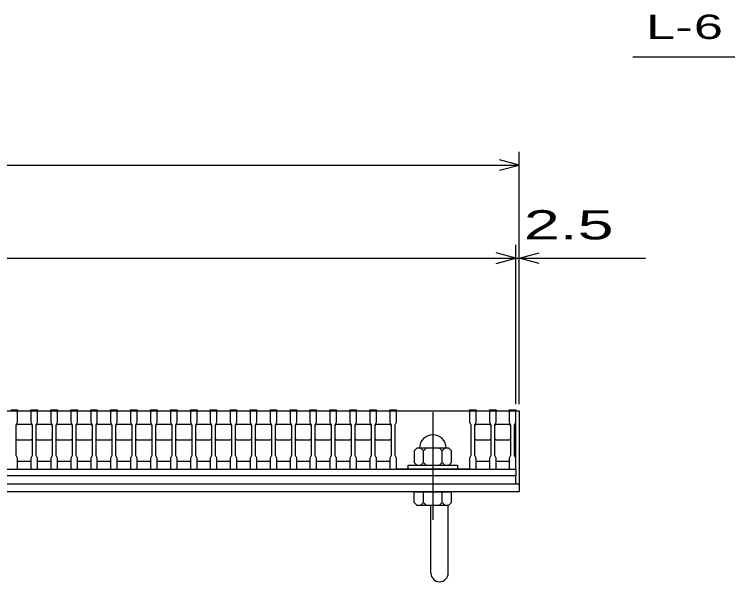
# Model space of a CAD drawing. Units: millimetres, scale not verified. Extents: x -1820 to 1731, y -1282 to 1054.
# Drawn here: x -730 to -194, y -651 to -224 of the extents above; entities that cross this region are included whole.
import ezdxf
from ezdxf.enums import TextEntityAlignment as Align

# ---------------------------------------------------------------- set-up
doc = ezdxf.new("R2010")
doc.units = ezdxf.units.MM
doc.header["$LTSCALE"] = 10
doc.linetypes.add('CHAIN', pattern=[18.5, 12, -1.5, 3.5, -1.5])
for name, color, linetype, lineweight in [('16', 3, 'Continuous', 25), ('19', 6, 'Continuous', 25), ('22', 4, 'Continuous', 25)]:
    doc.layers.add(name, color=color, linetype=linetype, lineweight=lineweight)
doc.styles.add('ベクトル', font='')
doc.styles.get('ベクトル').set_extended_font_data('ベクトル')

msp = doc.modelspace()

# ---------------------------------------------------------------- linework, layer by layer
at = {"layer": '16'}
for p, q in [((-1348, -522.5), (-353, -522.5)), ((-733, -521.8), (-728, -521.8)), ((-728, -522.5), (-733, -522.5)), ((-728, -521.8), (-728, -522.5)), ((-728, -531), (-728, -522.5)), ((-718, -522.5), (-718, -521.8)), ((-718, -521.8), (-713, -521.8)), ((-718, -522.5), (-718, -531)), ((-713, -522.5), (-718, -522.5)), ((-713, -521.8), (-713, -522.5)), ((-713, -531), (-713, -522.5)), ((-703, -522.5), (-703, -521.8)), ((-703, -521.8), (-698, -521.8)), ((-703, -522.5), (-703, -531)), ((-698, -522.5), (-703, -522.5)), ((-698, -521.8), (-698, -522.5)), ((-698, -531), (-698, -522.5)), ((-688, -522.5), (-688, -521.8)), ((-688, -521.8), (-683, -521.8)), ((-688, -522.5), (-688, -531)), ((-683, -522.5), (-688, -522.5)), ((-683, -521.8), (-683, -522.5)), ((-683, -531), (-683, -522.5)), ((-673, -522.5), (-673, -521.8)), ((-673, -521.8), (-668, -521.8)), ((-673, -522.5), (-673, -531)), ((-668, -522.5), (-673, -522.5)), ((-668, -521.8), (-668, -522.5)), ((-668, -531), (-668, -522.5)), ((-658, -522.5), (-658, -521.8)), ((-658, -521.8), (-653, -521.8)), ((-658, -522.5), (-658, -531)), ((-653, -522.5), (-658, -522.5)), ((-653, -521.8), (-653, -522.5)), ((-653, -531), (-653, -522.5)), ((-643, -522.5), (-643, -521.8)), ((-643, -521.8), (-638, -521.8)), ((-643, -522.5), (-643, -531)), ((-638, -522.5), (-643, -522.5)), ((-638, -521.8), (-638, -522.5)), ((-638, -531), (-638, -522.5)), ((-628, -522.5), (-628, -521.8)), ((-628, -521.8), (-623, -521.8)), ((-628, -522.5), (-628, -531)), ((-623, -522.5), (-628, -522.5)), ((-623, -521.8), (-623, -522.5)), ((-623, -531), (-623, -522.5)), ((-613, -522.5), (-613, -521.8)), ((-613, -521.8), (-608, -521.8)), ((-613, -522.5), (-613, -531)), ((-608, -522.5), (-613, -522.5)), ((-608, -521.8), (-608, -522.5)), ((-608, -531), (-608, -522.5)), ((-598, -522.5), (-598, -521.8)), ((-598, -521.8), (-593, -521.8)), ((-598, -522.5), (-598, -531)), ((-593, -522.5), (-598, -522.5)), ((-593, -521.8), (-593, -522.5)), ((-593, -531), (-593, -522.5)), ((-583, -522.5), (-583, -521.8)), ((-583, -521.8), (-578, -521.8)), ((-583, -522.5), (-583, -531)), ((-578, -522.5), (-583, -522.5)), ((-578, -521.8), (-578, -522.5)), ((-578, -531), (-578, -522.5)), ((-568, -522.5), (-568, -521.8)), ((-568, -521.8), (-563, -521.8)), ((-568, -522.5), (-568, -531)), ((-563, -522.5), (-568, -522.5)), ((-563, -521.8), (-563, -522.5)), ((-563, -531), (-563, -522.5)), ((-553, -522.5), (-553, -521.8)), ((-553, -521.8), (-548, -521.8)), ((-553, -522.5), (-553, -531)), ((-548, -522.5), (-553, -522.5)), ((-548, -521.8), (-548, -522.5)), ((-548, -531), (-548, -522.5)), ((-538, -522.5), (-538, -521.8)), ((-538, -521.8), (-533, -521.8)), ((-538, -522.5), (-538, -531)), ((-533, -522.5), (-538, -522.5)), ((-533, -521.8), (-533, -522.5)), ((-533, -531), (-533, -522.5)), ((-523, -522.5), (-523, -521.8)), ((-523, -521.8), (-518, -521.8)), ((-523, -522.5), (-523, -531)), ((-518, -522.5), (-523, -522.5)), ((-518, -521.8), (-518, -522.5)), ((-518, -531), (-518, -522.5)), ((-508, -522.5), (-508, -521.8)), ((-508, -521.8), (-503, -521.8)), ((-508, -522.5), (-508, -531)), ((-503, -522.5), (-508, -522.5)), ((-503, -521.8), (-503, -522.5)), ((-503, -531), (-503, -522.5)), ((-493, -522.5), (-493, -521.8)), ((-493, -521.8), (-488, -521.8)), ((-493, -522.5), (-493, -531)), ((-488, -522.5), (-493, -522.5)), ((-488, -521.8), (-488, -522.5)), ((-488, -531), (-488, -522.5)), ((-478, -522.5), (-478, -521.8)), ((-478, -521.8), (-473, -521.8)), ((-478, -522.5), (-478, -531)), ((-473, -522.5), (-478, -522.5)), ((-473, -521.8), (-473, -522.5)), ((-473, -531), (-473, -522.5)), ((-463, -522.5), (-463, -521.8)), ((-463, -521.8), (-458, -521.8)), ((-463, -522.5), (-463, -531)), ((-458, -522.5), (-463, -522.5)), ((-458, -521.8), (-458, -522.5)), ((-458, -531), (-458, -522.5)), ((-448, -522.5), (-448, -521.8)), ((-448, -521.8), (-443, -521.8)), ((-448, -522.5), (-448, -531)), ((-443, -522.5), (-448, -522.5)), ((-443, -521.8), (-443, -522.5)), ((-443, -531), (-443, -522.5)), ((-443, -522.5), (-388, -522.5)), ((-388, -522.5), (-388, -521.8)), ((-388, -521.8), (-383, -521.8)), ((-388, -522.5), (-388, -531)), ((-383, -522.5), (-388, -522.5)), ((-383, -521.8), (-383, -522.5)), ((-383, -531), (-383, -522.5)), ((-373, -522.5), (-373, -521.8)), ((-373, -521.8), (-368, -521.8)), ((-373, -522.5), (-373, -531)), ((-368, -522.5), (-373, -522.5)), ((-368, -521.8), (-368, -522.5)), ((-368, -531), (-368, -522.5)), ((-358, -522.5), (-358, -521.8)), ((-358, -521.8), (-353, -521.8)), ((-358, -522.5), (-358, -531)), ((-353, -522.5), (-358, -522.5)), ((-353, -521.8), (-353, -522.5)), ((-353, -531), (-353, -522.5)), ((-353, -560.5), (-353, -522.5)), ((-729, -533), (-728, -531)), ((-718, -531), (-717, -533)), ((-714, -533), (-713, -531)), ((-703, -531), (-702, -533)), ((-699, -533), (-698, -531)), ((-688, -531), (-687, -533)), ((-684, -533), (-683, -531)), ((-673, -531), (-672, -533)), ((-669, -533), (-668, -531)), ((-658, -531), (-657, -533)), ((-654, -533), (-653, -531)), ((-643, -531), (-642, -533)), ((-639, -533), (-638, -531)), ((-628, -531), (-627, -533)), ((-624, -533), (-623, -531)), ((-613, -531), (-612, -533)), ((-609, -533), (-608, -531)), ((-598, -531), (-597, -533)), ((-594, -533), (-593, -531)), ((-583, -531), (-582, -533)), ((-579, -533), (-578, -531)), ((-568, -531), (-567, -533)), ((-564, -533), (-563, -531)), ((-553, -531), (-552, -533)), ((-549, -533), (-548, -531)), ((-538, -531), (-537, -533)), ((-534, -533), (-533, -531)), ((-523, -531), (-522, -533)), ((-519, -533), (-518, -531)), ((-508, -531), (-507, -533)), ((-504, -533), (-503, -531)), ((-493, -531), (-492, -533)), ((-489, -533), (-488, -531)), ((-478, -531), (-477, -533)), ((-474, -533), (-473, -531)), ((-463, -531), (-462, -533)), ((-459, -533), (-458, -531)), ((-448, -531), (-447, -533)), ((-444, -533), (-443, -531)), ((-388, -531), (-387, -533)), ((-384, -533), (-383, -531)), ((-373, -531), (-372, -533)), ((-369, -533), (-368, -531)), ((-358, -531), (-357, -533)), ((-354, -533), (-353, -531)), ((-729, -533.5), (-728, -532.5)), ((-729, -556), (-729, -533)), ((-728, -532.5), (-718, -532.5)), ((-718, -532.5), (-717, -533.5)), ((-717, -533), (-717, -556)), ((-714, -533.5), (-713, -532.5)), ((-714, -556), (-714, -533)), ((-713, -532.5), (-703, -532.5)), ((-703, -532.5), (-702, -533.5)), ((-702, -533), (-702, -556)), ((-699, -533.5), (-698, -532.5)), ((-699, -556), (-699, -533)), ((-698, -532.5), (-688, -532.5)), ((-688, -532.5), (-687, -533.5)), ((-687, -533), (-687, -556)), ((-684, -533.5), (-683, -532.5)), ((-684, -556), (-684, -533)), ((-683, -532.5), (-673, -532.5)), ((-673, -532.5), (-672, -533.5)), ((-672, -533), (-672, -556)), ((-669, -533.5), (-668, -532.5)), ((-669, -556), (-669, -533)), ((-668, -532.5), (-658, -532.5)), ((-658, -532.5), (-657, -533.5)), ((-657, -533), (-657, -556)), ((-654, -533.5), (-653, -532.5)), ((-654, -556), (-654, -533)), ((-653, -532.5), (-643, -532.5)), ((-643, -532.5), (-642, -533.5)), ((-642, -533), (-642, -556)), ((-639, -533.5), (-638, -532.5)), ((-639, -556), (-639, -533)), ((-638, -532.5), (-628, -532.5)), ((-628, -532.5), (-627, -533.5)), ((-627, -533), (-627, -556)), ((-624, -533.5), (-623, -532.5)), ((-624, -556), (-624, -533)), ((-623, -532.5), (-613, -532.5)), ((-613, -532.5), (-612, -533.5)), ((-612, -533), (-612, -556)), ((-609, -533.5), (-608, -532.5)), ((-609, -556), (-609, -533)), ((-608, -532.5), (-598, -532.5)), ((-598, -532.5), (-597, -533.5)), ((-597, -533), (-597, -556)), ((-594, -533.5), (-593, -532.5)), ((-594, -556), (-594, -533)), ((-593, -532.5), (-583, -532.5)), ((-583, -532.5), (-582, -533.5)), ((-582, -533), (-582, -556)), ((-579, -533.5), (-578, -532.5)), ((-579, -556), (-579, -533)), ((-578, -532.5), (-568, -532.5)), ((-568, -532.5), (-567, -533.5)), ((-567, -533), (-567, -556)), ((-564, -533.5), (-563, -532.5)), ((-564, -556), (-564, -533)), ((-563, -532.5), (-553, -532.5)), ((-553, -532.5), (-552, -533.5)), ((-552, -533), (-552, -556)), ((-549, -533.5), (-548, -532.5)), ((-549, -556), (-549, -533)), ((-548, -532.5), (-538, -532.5)), ((-538, -532.5), (-537, -533.5)), ((-537, -533), (-537, -556)), ((-534, -533.5), (-533, -532.5)), ((-534, -556), (-534, -533)), ((-533, -532.5), (-523, -532.5)), ((-523, -532.5), (-522, -533.5)), ((-522, -533), (-522, -556)), ((-519, -533.5), (-518, -532.5)), ((-519, -556), (-519, -533)), ((-518, -532.5), (-508, -532.5)), ((-508, -532.5), (-507, -533.5)), ((-507, -533), (-507, -556)), ((-504, -533.5), (-503, -532.5)), ((-504, -556), (-504, -533)), ((-503, -532.5), (-493, -532.5)), ((-493, -532.5), (-492, -533.5)), ((-492, -533), (-492, -556)), ((-489, -533.5), (-488, -532.5)), ((-489, -556), (-489, -533)), ((-488, -532.5), (-478, -532.5)), ((-478, -532.5), (-477, -533.5)), ((-477, -533), (-477, -556)), ((-474, -533.5), (-473, -532.5)), ((-474, -556), (-474, -533)), ((-473, -532.5), (-463, -532.5)), ((-463, -532.5), (-462, -533.5)), ((-462, -533), (-462, -556)), ((-459, -533.5), (-458, -532.5)), ((-459, -556), (-459, -533)), ((-458, -532.5), (-448, -532.5)), ((-448, -532.5), (-447, -533.5)), ((-447, -533), (-447, -556)), ((-444, -556), (-444, -533)), ((-387, -533), (-387, -556)), ((-384, -533.5), (-383, -532.5)), ((-384, -556), (-384, -533)), ((-383, -532.5), (-373, -532.5)), ((-373, -532.5), (-372, -533.5)), ((-372, -533), (-372, -556)), ((-369, -533.5), (-368, -532.5)), ((-369, -556), (-369, -533)), ((-368, -532.5), (-358, -532.5)), ((-358, -532.5), (-357, -533.5)), ((-357, -533), (-357, -556)), ((-354, -556), (-354, -533)), ((-728, -544.5), (-729, -543.5)), ((-718, -544.5), (-728, -544.5)), ((-717, -543.5), (-718, -544.5)), ((-713, -544.5), (-714, -543.5)), ((-703, -544.5), (-713, -544.5)), ((-702, -543.5), (-703, -544.5)), ((-698, -544.5), (-699, -543.5)), ((-688, -544.5), (-698, -544.5)), ((-687, -543.5), (-688, -544.5)), ((-683, -544.5), (-684, -543.5)), ((-673, -544.5), (-683, -544.5)), ((-672, -543.5), (-673, -544.5)), ((-668, -544.5), (-669, -543.5)), ((-658, -544.5), (-668, -544.5)), ((-657, -543.5), (-658, -544.5)), ((-653, -544.5), (-654, -543.5)), ((-643, -544.5), (-653, -544.5)), ((-642, -543.5), (-643, -544.5)), ((-638, -544.5), (-639, -543.5)), ((-628, -544.5), (-638, -544.5)), ((-627, -543.5), (-628, -544.5)), ((-623, -544.5), (-624, -543.5)), ((-613, -544.5), (-623, -544.5)), ((-612, -543.5), (-613, -544.5)), ((-608, -544.5), (-609, -543.5)), ((-598, -544.5), (-608, -544.5)), ((-597, -543.5), (-598, -544.5)), ((-593, -544.5), (-594, -543.5)), ((-583, -544.5), (-593, -544.5)), ((-582, -543.5), (-583, -544.5)), ((-578, -544.5), (-579, -543.5)), ((-568, -544.5), (-578, -544.5)), ((-567, -543.5), (-568, -544.5)), ((-563, -544.5), (-564, -543.5)), ((-553, -544.5), (-563, -544.5)), ((-552, -543.5), (-553, -544.5)), ((-548, -544.5), (-549, -543.5)), ((-538, -544.5), (-548, -544.5)), ((-537, -543.5), (-538, -544.5)), ((-533, -544.5), (-534, -543.5)), ((-523, -544.5), (-533, -544.5)), ((-522, -543.5), (-523, -544.5)), ((-518, -544.5), (-519, -543.5)), ((-508, -544.5), (-518, -544.5)), ((-507, -543.5), (-508, -544.5)), ((-503, -544.5), (-504, -543.5)), ((-493, -544.5), (-503, -544.5)), ((-492, -543.5), (-493, -544.5)), ((-488, -544.5), (-489, -543.5)), ((-478, -544.5), (-488, -544.5)), ((-477, -543.5), (-478, -544.5)), ((-473, -544.5), (-474, -543.5)), ((-463, -544.5), (-473, -544.5)), ((-462, -543.5), (-463, -544.5)), ((-458, -544.5), (-459, -543.5)), ((-448, -544.5), (-458, -544.5)), ((-447, -543.5), (-448, -544.5)), ((-383, -544.5), (-384, -543.5)), ((-373, -544.5), (-383, -544.5)), ((-372, -543.5), (-373, -544.5)), ((-368, -544.5), (-369, -543.5)), ((-358, -544.5), (-368, -544.5)), ((-357, -543.5), (-358, -544.5)), ((-427.5, -550.5), (-429.5, -552.5)), ((-429.5, -552.5), (-429.5, -561.5)), ((-403.5, -550.5), (-427.5, -550.5)), ((-422.5, -552.5), (-424.5, -550.5)), ((-420.5, -550.5), (-422.5, -552.5)), ((-422.5, -561.5), (-422.5, -552.5)), ((-408.5, -552.5), (-410.5, -550.5)), ((-406.5, -550.5), (-408.5, -552.5)), ((-408.5, -561.5), (-408.5, -552.5)), ((-401.5, -552.5), (-403.5, -550.5)), ((-401.5, -561.5), (-401.5, -552.5)), ((-728, -558), (-729, -556)), ((-728, -566.5), (-728, -558)), ((-717, -556), (-718, -558)), ((-718, -558), (-718, -566.5)), ((-713, -558), (-714, -556)), ((-713, -566.5), (-713, -558)), ((-702, -556), (-703, -558)), ((-703, -558), (-703, -566.5)), ((-698, -558), (-699, -556)), ((-698, -566.5), (-698, -558)), ((-687, -556), (-688, -558)), ((-688, -558), (-688, -566.5)), ((-683, -558), (-684, -556)), ((-683, -566.5), (-683, -558)), ((-672, -556), (-673, -558)), ((-673, -558), (-673, -566.5)), ((-668, -558), (-669, -556)), ((-668, -566.5), (-668, -558)), ((-657, -556), (-658, -558)), ((-658, -558), (-658, -566.5)), ((-653, -558), (-654, -556)), ((-653, -566.5), (-653, -558)), ((-642, -556), (-643, -558)), ((-643, -558), (-643, -566.5)), ((-638, -558), (-639, -556)), ((-638, -566.5), (-638, -558)), ((-627, -556), (-628, -558)), ((-628, -558), (-628, -566.5)), ((-623, -558), (-624, -556)), ((-623, -566.5), (-623, -558)), ((-612, -556), (-613, -558)), ((-613, -558), (-613, -566.5)), ((-608, -558), (-609, -556)), ((-608, -566.5), (-608, -558)), ((-597, -556), (-598, -558)), ((-598, -558), (-598, -566.5)), ((-593, -558), (-594, -556)), ((-593, -566.5), (-593, -558)), ((-582, -556), (-583, -558)), ((-583, -558), (-583, -566.5)), ((-578, -558), (-579, -556)), ((-578, -566.5), (-578, -558)), ((-567, -556), (-568, -558)), ((-568, -558), (-568, -566.5)), ((-563, -558), (-564, -556)), ((-563, -566.5), (-563, -558)), ((-552, -556), (-553, -558)), ((-553, -558), (-553, -566.5)), ((-548, -558), (-549, -556)), ((-548, -566.5), (-548, -558)), ((-537, -556), (-538, -558)), ((-538, -558), (-538, -566.5)), ((-533, -558), (-534, -556)), ((-533, -566.5), (-533, -558)), ((-522, -556), (-523, -558)), ((-523, -558), (-523, -566.5)), ((-518, -558), (-519, -556)), ((-518, -566.5), (-518, -558)), ((-507, -556), (-508, -558)), ((-508, -558), (-508, -566.5)), ((-503, -558), (-504, -556)), ((-503, -566.5), (-503, -558)), ((-492, -556), (-493, -558)), ((-493, -558), (-493, -566.5)), ((-488, -558), (-489, -556)), ((-488, -566.5), (-488, -558)), ((-477, -556), (-478, -558)), ((-478, -558), (-478, -566.5)), ((-473, -558), (-474, -556)), ((-473, -566.5), (-473, -558)), ((-462, -556), (-463, -558)), ((-463, -558), (-463, -566.5)), ((-458, -558), (-459, -556)), ((-458, -566.5), (-458, -558)), ((-447, -556), (-448, -558)), ((-448, -558), (-448, -566.5)), ((-443, -558), (-444, -556)), ((-443, -566.5), (-443, -558)), ((-387, -556), (-388, -558)), ((-388, -558), (-388, -566.5)), ((-383, -558), (-384, -556)), ((-383, -566.5), (-383, -558)), ((-372, -556), (-373, -558)), ((-373, -558), (-373, -566.5)), ((-368, -558), (-369, -556)), ((-368, -566.5), (-368, -558)), ((-357, -556), (-358, -558)), ((-358, -558), (-358, -566.5)), ((-353, -558), (-354, -556)), ((-353, -566.5), (-353, -558)), ((-728, -560.5), (-718, -560.5)), ((-713, -560.5), (-703, -560.5)), ((-698, -560.5), (-688, -560.5)), ((-683, -560.5), (-673, -560.5)), ((-668, -560.5), (-658, -560.5)), ((-653, -560.5), (-643, -560.5)), ((-638, -560.5), (-628, -560.5)), ((-623, -560.5), (-613, -560.5)), ((-608, -560.5), (-598, -560.5)), ((-593, -560.5), (-583, -560.5)), ((-578, -560.5), (-568, -560.5)), ((-563, -560.5), (-553, -560.5)), ((-548, -560.5), (-538, -560.5)), ((-533, -560.5), (-523, -560.5)), ((-518, -560.5), (-508, -560.5)), ((-503, -560.5), (-493, -560.5)), ((-488, -560.5), (-478, -560.5)), ((-473, -560.5), (-463, -560.5)), ((-458, -560.5), (-448, -560.5)), ((-434, -566.5), (-434, -563.5)), ((-434, -563.5), (-397, -563.5)), ((-429.5, -561.5), (-427.5, -563.5)), ((-424.5, -563.5), (-422.5, -561.5)), ((-422.5, -561.5), (-420.5, -563.5)), ((-410.5, -563.5), (-408.5, -561.5)), ((-408.5, -561.5), (-406.5, -563.5)), ((-403.5, -563.5), (-401.5, -561.5)), ((-397, -563.5), (-397, -566.5)), ((-383, -560.5), (-373, -560.5)), ((-368, -560.5), (-358, -560.5)), ((-1348, -566.5), (-353, -566.5)), ((-733, -566.5), (-728, -566.5)), ((-718, -566.5), (-713, -566.5)), ((-703, -566.5), (-698, -566.5)), ((-688, -566.5), (-683, -566.5)), ((-673, -566.5), (-668, -566.5)), ((-658, -566.5), (-653, -566.5)), ((-643, -566.5), (-638, -566.5)), ((-628, -566.5), (-623, -566.5)), ((-613, -566.5), (-608, -566.5)), ((-598, -566.5), (-593, -566.5)), ((-583, -566.5), (-578, -566.5)), ((-568, -566.5), (-563, -566.5)), ((-553, -566.5), (-548, -566.5)), ((-538, -566.5), (-533, -566.5)), ((-523, -566.5), (-518, -566.5)), ((-508, -566.5), (-503, -566.5)), ((-493, -566.5), (-488, -566.5)), ((-478, -566.5), (-473, -566.5)), ((-463, -566.5), (-458, -566.5)), ((-448, -566.5), (-443, -566.5)), ((-388, -566.5), (-443, -566.5)), ((-397, -566.5), (-434, -566.5)), ((-388, -566.5), (-383, -566.5)), ((-373, -566.5), (-368, -566.5)), ((-358, -566.5), (-353, -566.5)), ((-353, -566.5), (-353, -571.5)), ((-353, -571.5), (-1348, -571.5)), ((-353, -577.5), (-353, -571.5)), ((-1348, -577.5), (-353, -577.5))]:
    msp.add_line(p, q, dxfattribs=at)
at = {"layer": '16', "linetype": 'CHAIN'}
msp.add_line((-415.5, -523.5), (-415.5, -604.5), dxfattribs=at)
at = {"layer": '16'}
msp.add_arc((-415.5, -550.5), 10, 0, 180, dxfattribs=at)
at = {"layer": '19'}
for p, q in [((-353, -522.5), (-350.5, -522.5)), ((-350.5, -522.5), (-350.5, -577.5)), ((-1350.5, -577.5), (-350.5, -577.5)), ((-350.5, -577.5), (-350.5, -583.5)), ((-350.5, -583.5), (-1350.5, -583.5)), ((-429.5, -591.5), (-429.5, -583.5)), ((-429.5, -583.5), (-401.5, -583.5)), ((-422.5, -591.5), (-422.5, -583.5)), ((-408.5, -591.5), (-408.5, -583.5)), ((-401.5, -591.5), (-401.5, -583.5)), ((-429.5, -591.5), (-427.5, -593.5)), ((-427.5, -593.5), (-403.5, -593.5)), ((-422.5, -591.5), (-424.5, -593.5)), ((-420.5, -593.5), (-422.5, -591.5)), ((-417, -644.61), (-417, -593.5)), ((-408.5, -591.5), (-410.5, -593.5)), ((-406.5, -593.5), (-408.5, -591.5)), ((-404, -644.61), (-404, -593.5)), ((-403.5, -593.5), (-401.5, -591.5))]:
    msp.add_line(p, q, dxfattribs=at)
msp.add_arc((-410.5, -644.61), 6.5, 180, 0, dxfattribs=at)
at = {"layer": '22'}
for p, q in [((-265, -256), (-65, -256)), ((-350.5, -517.5), (-350.5, -327.5)), ((-1350.5, -337.5), (-350.5, -337.5)), ((-350.5, -337.5), (-365.5, -333.5)), ((-365.5, -341.5), (-350.5, -337.5)), ((-353, -517.5), (-353, -397.5)), ((-350.5, -517.5), (-350.5, -397.5)), ((-1348, -407.5), (-353, -407.5)), ((-353, -407.5), (-368, -403.5)), ((-368, -411.5), (-353, -407.5)), ((-353, -407.5), (-350.5, -407.5)), ((-350.5, -407.5), (-335.5, -403.5)), ((-335.5, -411.5), (-350.5, -407.5)), ((-350.5, -407.5), (-255.5, -407.5))]:
    msp.add_line(p, q, dxfattribs=at)

# ---------------------------------------------------------------- texts
at = {"layer": '22', "color": 2, "style": 'ベクトル'}
for s, height, width, p in [('L-', 18.33, 1.6, (-255, -233.5)), (' 6 ', 18.33, 1.6, (-230, -233.5)), (' 2.5 ', 21.99, 1.65, (-360.5, -382.5))]:
    msp.add_text(s, height=height, dxfattribs=dict(at, width=width)).set_placement(p, align=Align.MIDDLE_LEFT)

doc.saveas('drawing.dxf')
